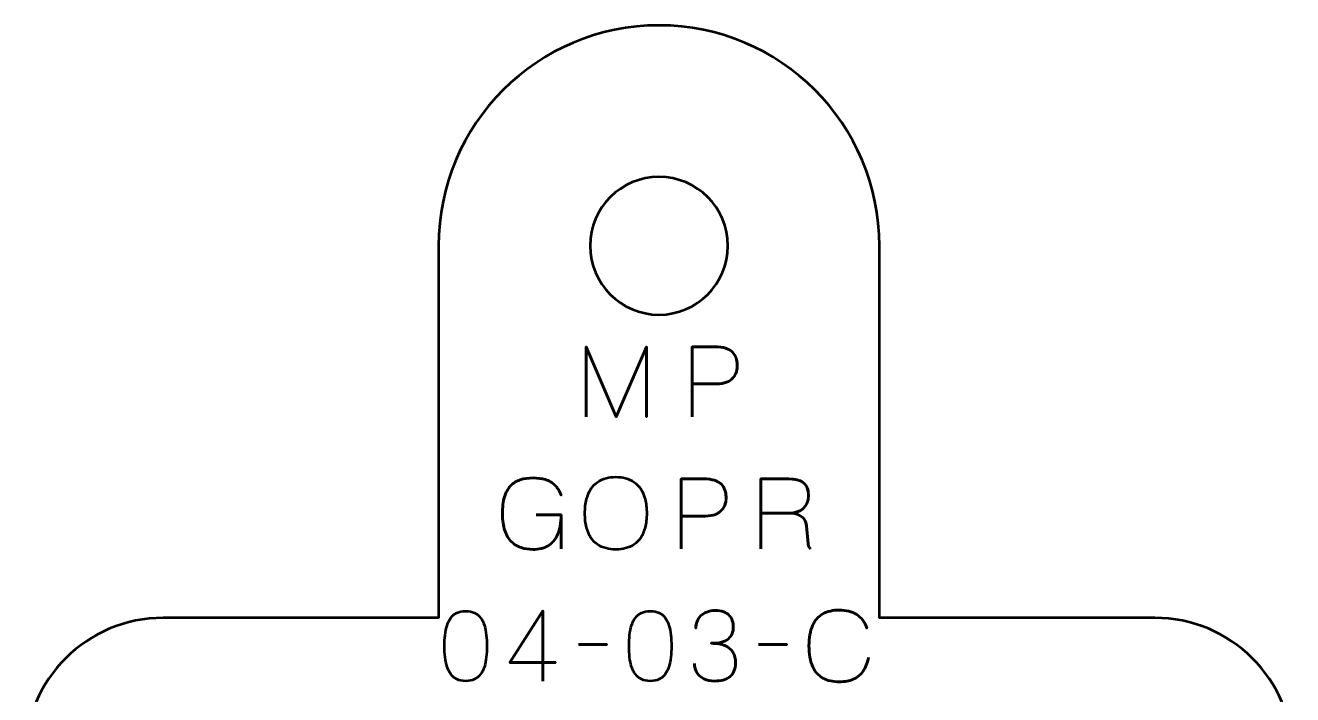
# Model space of a CAD drawing. Header units: centimetres. Extents: x -15.8 to 0.8, y -16 to -7.4.
# Drawn here: x -15.8 to -11.2, y -9.804 to -7.375 of the extents above; entities that cross this region are included whole.
import ezdxf

# ---------------------------------------------------------------- set-up
doc = ezdxf.new("R2010")
doc.units = ezdxf.units.CM
doc.header["$MEASUREMENT"] = 0
doc.layers.add('Layer 1', color=7, linetype='Continuous')

msp = doc.modelspace()

# ---------------------------------------------------------------- linework, layer by layer
at = {"layer": 'Layer 1', "color": 250, "lineweight": 53}
for points, knots in [([(-14.30001, -8.17579), (-14.30001, -8.17579), (-14.30002, -8.175), (-14.30002, -8.175), (-14.30002, -8.175), (-14.30002, -7.73325), (-13.94177, -7.375), (-13.50002, -7.375), (-13.50002, -7.375), (-13.05828, -7.375), (-12.70003, -7.73324), (-12.70002, -8.17498), (-12.70002, -8.17498), (-12.70002, -8.17498), (-12.70001, -8.17498), (-12.70001, -8.17498), (-12.70001, -8.17498), (-12.70001, -8.17498), (-12.70001, -9.52501), (-12.70001, -9.52501), (-12.70001, -9.52501), (-12.70001, -9.52501), (-11.7, -9.52501), (-11.7, -9.52501), (-11.7, -9.52501), (-11.42391, -9.52501), (-11.2, -9.74892), (-11.2, -10.02501), (-11.2, -10.02501), (-11.2, -10.02501), (-11.8, -10.02501), (-11.8, -10.02501), (-11.8, -10.02501), (-11.8, -10.02501), (-11.8, -10.32501), (-11.8, -10.32501), (-11.8, -10.32501), (-11.8, -10.32501), (-11.2, -10.32501), (-11.2, -10.32501), (-11.2, -10.32501), (-11.2, -10.32501), (-11.2, -12.02502), (-11.2, -12.02502), (-11.2, -12.02502), (-11.2, -12.02502), (-11.2, -12.02501), (-11.2, -12.02501), (-11.2, -12.02501), (-11.2, -12.02501), (-11.8, -12.02501), (-11.8, -12.02501), (-11.8, -12.02501), (-11.8, -12.02501), (-12.175, -12.02501), (-12.175, -12.02501), (-12.175, -12.02501), (-12.175, -12.02501), (-12.175, -11.52501), (-12.175, -11.52501), (-12.175, -11.52501), (-12.175, -11.52501), (-11.925, -11.525), (-11.925, -11.525), (-11.925, -11.525), (-11.925, -11.525), (-11.925, -10.87501), (-11.925, -10.87501), (-11.925, -10.87501), (-11.925, -10.87501), (-12.175, -10.87501), (-12.175, -10.87501), (-12.175, -10.87501), (-12.175, -10.87501), (-12.175, -10.87501), (-12.175, -10.87501), (-12.175, -10.87501), (-12.175, -10.87501), (-12.175, -10.87501), (-12.175, -10.87501), (-12.175, -10.87501), (-12.175, -10.87501), (-12.825, -10.87501), (-12.825, -10.87501), (-12.825, -10.87501), (-12.825, -10.87501), (-12.825, -10.87501), (-12.825, -10.87501), (-12.825, -10.87501), (-12.825, -10.87501), (-12.825, -10.87501), (-12.825, -10.87501), (-12.825, -10.87501), (-12.825, -10.87501), (-13.075, -10.87501), (-13.075, -10.87501), (-13.075, -10.87501), (-13.075, -10.87501), (-13.075, -11.525), (-13.075, -11.525), (-13.075, -11.525), (-13.075, -11.525), (-12.825, -11.52501), (-12.825, -11.52501), (-12.825, -11.52501), (-12.825, -11.52501), (-12.825, -12.02502), (-12.825, -12.02502), (-12.825, -12.02502), (-12.825, -12.02502), (-13.2, -12.02501), (-13.2, -12.02501), (-13.2, -12.02501), (-13.2, -12.02501), (-13.8, -12.02501), (-13.8, -12.02501), (-13.8, -12.02501), (-13.8, -12.02501), (-14.175, -12.02501), (-14.175, -12.02501), (-14.175, -12.02501), (-14.175, -12.02501), (-14.175, -11.52501), (-14.175, -11.52501), (-14.175, -11.52501), (-14.175, -11.52501), (-13.925, -11.525), (-13.925, -11.525), (-13.925, -11.525), (-13.925, -11.525), (-13.925, -10.87501), (-13.925, -10.87501), (-13.925, -10.87501), (-13.925, -10.87501), (-14.175, -10.87501), (-14.175, -10.87501), (-14.175, -10.87501), (-14.175, -10.87501), (-14.175, -10.87501), (-14.175, -10.87501), (-14.175, -10.87501), (-14.175, -10.87501), (-14.175, -10.87501), (-14.175, -10.87501), (-14.175, -10.87501), (-14.175, -10.87501), (-14.825, -10.87501), (-14.825, -10.87501), (-14.825, -10.87501), (-14.825, -10.87501), (-14.825, -10.87501), (-14.825, -10.87501), (-14.825, -10.87501), (-14.825, -10.87501), (-14.825, -10.87501), (-14.825, -10.87501), (-14.825, -10.87501), (-14.825, -10.87501), (-15.075, -10.87501), (-15.075, -10.87501), (-15.075, -10.87501), (-15.075, -10.87501), (-15.075, -11.525), (-15.075, -11.525), (-15.075, -11.525), (-15.075, -11.525), (-14.825, -11.52501), (-14.825, -11.52501), (-14.825, -11.52501), (-14.825, -11.52501), (-14.825, -12.02502), (-14.825, -12.02502), (-14.825, -12.02502), (-14.825, -12.02502), (-15.2, -12.02501), (-15.2, -12.02501), (-15.2, -12.02501), (-15.2, -12.02501), (-15.8, -12.02501), (-15.8, -12.02501), (-15.8, -12.02501), (-15.8, -12.02501), (-15.7875, -12.02501), (-15.7875, -12.02501), (-15.7875, -12.02501), (-15.7875, -12.02501), (-15.79812, -10.32501), (-15.79812, -10.32501), (-15.79812, -10.32501), (-15.79812, -10.32501), (-15.2, -10.32501), (-15.2, -10.32501), (-15.2, -10.32501), (-15.2, -10.32501), (-15.2, -10.02501), (-15.2, -10.02501), (-15.2, -10.02501), (-15.2, -10.02501), (-15.8, -10.02501), (-15.8, -10.02501), (-15.8, -10.02501), (-15.8, -9.74892), (-15.57609, -9.52501), (-15.3, -9.52501), (-15.3, -9.52501), (-15.3, -9.52501), (-14.30001, -9.52501), (-14.30001, -9.52501), (-14.30001, -9.52501), (-14.30001, -9.52501), (-14.30001, -8.17579), (-14.30001, -8.17579)], [0, 0, 0, 0, 0.0188679, 0.0188679, 0.0188679, 0.0188679, 0.0377358, 0.0377358, 0.0377358, 0.0377358, 0.0566038, 0.0566038, 0.0566038, 0.0566038, 0.0754717, 0.0754717, 0.0754717, 0.0754717, 0.0943396, 0.0943396, 0.0943396, 0.0943396, 0.1132075, 0.1132075, 0.1132075, 0.1132075, 0.1320755, 0.1320755, 0.1320755, 0.1320755, 0.1509434, 0.1509434, 0.1509434, 0.1509434, 0.1698113, 0.1698113, 0.1698113, 0.1698113, 0.1886792, 0.1886792, 0.1886792, 0.1886792, 0.2075472, 0.2075472, 0.2075472, 0.2075472, 0.2264151, 0.2264151, 0.2264151, 0.2264151, 0.245283, 0.245283, 0.245283, 0.245283, 0.2641509, 0.2641509, 0.2641509, 0.2641509, 0.2830189, 0.2830189, 0.2830189, 0.2830189, 0.3018868, 0.3018868, 0.3018868, 0.3018868, 0.3207547, 0.3207547, 0.3207547, 0.3207547, 0.3396226, 0.3396226, 0.3396226, 0.3396226, 0.3584906, 0.3584906, 0.3584906, 0.3584906, 0.3773585, 0.3773585, 0.3773585, 0.3773585, 0.3962264, 0.3962264, 0.3962264, 0.3962264, 0.4150943, 0.4150943, 0.4150943, 0.4150943, 0.4339623, 0.4339623, 0.4339623, 0.4339623, 0.4528302, 0.4528302, 0.4528302, 0.4528302, 0.4716981, 0.4716981, 0.4716981, 0.4716981, 0.490566, 0.490566, 0.490566, 0.490566, 0.509434, 0.509434, 0.509434, 0.509434, 0.5283019, 0.5283019, 0.5283019, 0.5283019, 0.5471698, 0.5471698, 0.5471698, 0.5471698, 0.5660377, 0.5660377, 0.5660377, 0.5660377, 0.5849057, 0.5849057, 0.5849057, 0.5849057, 0.6037736, 0.6037736, 0.6037736, 0.6037736, 0.6226415, 0.6226415, 0.6226415, 0.6226415, 0.6415094, 0.6415094, 0.6415094, 0.6415094, 0.6603774, 0.6603774, 0.6603774, 0.6603774, 0.6792453, 0.6792453, 0.6792453, 0.6792453, 0.6981132, 0.6981132, 0.6981132, 0.6981132, 0.7169811, 0.7169811, 0.7169811, 0.7169811, 0.7358491, 0.7358491, 0.7358491, 0.7358491, 0.754717, 0.754717, 0.754717, 0.754717, 0.7735849, 0.7735849, 0.7735849, 0.7735849, 0.7924528, 0.7924528, 0.7924528, 0.7924528, 0.8113208, 0.8113208, 0.8113208, 0.8113208, 0.8301887, 0.8301887, 0.8301887, 0.8301887, 0.8490566, 0.8490566, 0.8490566, 0.8490566, 0.8679245, 0.8679245, 0.8679245, 0.8679245, 0.8867925, 0.8867925, 0.8867925, 0.8867925, 0.9056604, 0.9056604, 0.9056604, 0.9056604, 0.9245283, 0.9245283, 0.9245283, 0.9245283, 0.9433962, 0.9433962, 0.9433962, 0.9433962, 0.9622642, 0.9622642, 0.9622642, 0.9622642, 0.9811321, 0.9811321, 0.9811321, 0.9811321, 1, 1, 1, 1]), ([(-13.50002, -8.425), (-13.63807, -8.425), (-13.75002, -8.31305), (-13.75002, -8.175), (-13.75002, -8.175), (-13.75002, -8.03695), (-13.63807, -7.925), (-13.50002, -7.925), (-13.50002, -7.925), (-13.36197, -7.925), (-13.25002, -8.03695), (-13.25002, -8.175), (-13.25002, -8.175), (-13.25002, -8.31305), (-13.36197, -8.425), (-13.50002, -8.425)], [0, 0, 0, 0, 0.25, 0.25, 0.25, 0.25, 0.5, 0.5, 0.5, 0.5, 0.75, 0.75, 0.75, 0.75, 1, 1, 1, 1])]:
    msp.add_open_spline(points, degree=3, knots=knots, dxfattribs=at)
at = {"layer": 'Layer 1', "color": 30, "lineweight": 53}
for points, knots in [([(-13.76471, -8.79558), (-13.76471, -8.79558), (-13.76471, -8.54123), (-13.76471, -8.54123), (-13.76471, -8.54123), (-13.76471, -8.54123), (-13.65535, -8.79558), (-13.65535, -8.79558), (-13.65535, -8.79558), (-13.65535, -8.79558), (-13.54563, -8.54123), (-13.54563, -8.54123), (-13.54563, -8.54123), (-13.54563, -8.54123), (-13.54563, -8.79558), (-13.54563, -8.79558), (-13.54563, -8.79558), (-13.54563, -8.79558), (-13.54563, -8.54123), (-13.54563, -8.54123), (-13.54563, -8.54123), (-13.54563, -8.54123), (-13.65535, -8.79558), (-13.65535, -8.79558), (-13.65535, -8.79558), (-13.65535, -8.79558), (-13.76471, -8.54123), (-13.76471, -8.54123), (-13.76471, -8.54123), (-13.76471, -8.54123), (-13.76471, -8.79558), (-13.76471, -8.79558)], [0, 0, 0, 0, 0.125, 0.125, 0.125, 0.125, 0.25, 0.25, 0.25, 0.25, 0.375, 0.375, 0.375, 0.375, 0.5, 0.5, 0.5, 0.5, 0.625, 0.625, 0.625, 0.625, 0.75, 0.75, 0.75, 0.75, 0.875, 0.875, 0.875, 0.875, 1, 1, 1, 1]), ([(-13.37912, -8.79558), (-13.37912, -8.79558), (-13.37912, -8.54123), (-13.37912, -8.54123), (-13.37912, -8.54123), (-13.37912, -8.54123), (-13.29798, -8.54123), (-13.29798, -8.54123), (-13.29798, -8.54123), (-13.28175, -8.54128), (-13.26841, -8.54311), (-13.25788, -8.54663), (-13.25788, -8.54663), (-13.24741, -8.5501), (-13.23918, -8.55493), (-13.23324, -8.56104), (-13.23324, -8.56104), (-13.22731, -8.5671), (-13.22307, -8.57403), (-13.22049, -8.58185), (-13.22049, -8.58185), (-13.21796, -8.58967), (-13.21649, -8.59785), (-13.21614, -8.60649), (-13.21614, -8.60649), (-13.21572, -8.61513), (-13.21672, -8.6236), (-13.21907, -8.63183), (-13.21907, -8.63183), (-13.22149, -8.64006), (-13.22554, -8.64753), (-13.23136, -8.65423), (-13.23136, -8.65423), (-13.23713, -8.66094), (-13.24495, -8.66629), (-13.25476, -8.67023), (-13.25476, -8.67023), (-13.26458, -8.67422), (-13.27675, -8.67622), (-13.29128, -8.67634), (-13.29128, -8.67634), (-13.29128, -8.67634), (-13.37912, -8.67634), (-13.37912, -8.67634), (-13.37912, -8.67634), (-13.37912, -8.67634), (-13.29128, -8.67634), (-13.29128, -8.67634), (-13.29128, -8.67634), (-13.27705, -8.67622), (-13.265, -8.67422), (-13.25523, -8.67023), (-13.25523, -8.67023), (-13.24542, -8.66629), (-13.2376, -8.66094), (-13.23172, -8.65423), (-13.23172, -8.65423), (-13.2259, -8.64753), (-13.22172, -8.64006), (-13.21925, -8.63183), (-13.21925, -8.63183), (-13.21678, -8.6236), (-13.21572, -8.61513), (-13.21614, -8.60649), (-13.21614, -8.60649), (-13.21649, -8.59785), (-13.21796, -8.58967), (-13.2206, -8.58185), (-13.2206, -8.58185), (-13.22319, -8.57403), (-13.22754, -8.5671), (-13.23348, -8.56104), (-13.23348, -8.56104), (-13.23948, -8.55493), (-13.24771, -8.5501), (-13.25817, -8.54663), (-13.25817, -8.54663), (-13.2687, -8.54311), (-13.28193, -8.54128), (-13.29798, -8.54123), (-13.29798, -8.54123), (-13.29798, -8.54123), (-13.37912, -8.54123), (-13.37912, -8.54123), (-13.37912, -8.54123), (-13.37912, -8.54123), (-13.37912, -8.79558), (-13.37912, -8.79558)], [0, 0, 0, 0, 0.0454545, 0.0454545, 0.0454545, 0.0454545, 0.0909091, 0.0909091, 0.0909091, 0.0909091, 0.1363636, 0.1363636, 0.1363636, 0.1363636, 0.1818182, 0.1818182, 0.1818182, 0.1818182, 0.2272727, 0.2272727, 0.2272727, 0.2272727, 0.2727273, 0.2727273, 0.2727273, 0.2727273, 0.3181818, 0.3181818, 0.3181818, 0.3181818, 0.3636364, 0.3636364, 0.3636364, 0.3636364, 0.4090909, 0.4090909, 0.4090909, 0.4090909, 0.4545455, 0.4545455, 0.4545455, 0.4545455, 0.5, 0.5, 0.5, 0.5, 0.5454545, 0.5454545, 0.5454545, 0.5454545, 0.5909091, 0.5909091, 0.5909091, 0.5909091, 0.6363636, 0.6363636, 0.6363636, 0.6363636, 0.6818182, 0.6818182, 0.6818182, 0.6818182, 0.7272727, 0.7272727, 0.7272727, 0.7272727, 0.7727273, 0.7727273, 0.7727273, 0.7727273, 0.8181818, 0.8181818, 0.8181818, 0.8181818, 0.8636364, 0.8636364, 0.8636364, 0.8636364, 0.9090909, 0.9090909, 0.9090909, 0.9090909, 0.9545455, 0.9545455, 0.9545455, 0.9545455, 1, 1, 1, 1]), ([(-13.65676, -9.27712), (-13.64435, -9.27718), (-13.63259, -9.27571), (-13.62136, -9.27282), (-13.62136, -9.27282), (-13.61019, -9.26988), (-13.59996, -9.2653), (-13.59061, -9.25895), (-13.59061, -9.25895), (-13.58126, -9.25266), (-13.57315, -9.24437), (-13.56627, -9.23414), (-13.56627, -9.23414), (-13.55939, -9.22391), (-13.5541, -9.2115), (-13.55033, -9.19692), (-13.55033, -9.19692), (-13.54651, -9.18234), (-13.54463, -9.16534), (-13.54457, -9.14588), (-13.54457, -9.14588), (-13.54463, -9.12642), (-13.54651, -9.10943), (-13.55033, -9.09479), (-13.55033, -9.09479), (-13.5541, -9.08015), (-13.55939, -9.06768), (-13.56627, -9.05739), (-13.56627, -9.05739), (-13.57315, -9.0471), (-13.58126, -9.03875), (-13.59061, -9.03235), (-13.59061, -9.03235), (-13.59996, -9.02594), (-13.61019, -9.02129), (-13.62136, -9.01829), (-13.62136, -9.01829), (-13.63259, -9.01535), (-13.64435, -9.01388), (-13.65676, -9.01394), (-13.65676, -9.01394), (-13.66916, -9.01388), (-13.68092, -9.01535), (-13.69215, -9.01829), (-13.69215, -9.01829), (-13.70332, -9.02129), (-13.71355, -9.02594), (-13.7229, -9.03235), (-13.7229, -9.03235), (-13.73225, -9.03875), (-13.74036, -9.0471), (-13.74724, -9.05739), (-13.74724, -9.05739), (-13.75412, -9.06768), (-13.75941, -9.08015), (-13.76318, -9.09479), (-13.76318, -9.09479), (-13.767, -9.10943), (-13.76888, -9.12642), (-13.76894, -9.14588), (-13.76894, -9.14588), (-13.76888, -9.16534), (-13.767, -9.18234), (-13.76318, -9.19692), (-13.76318, -9.19692), (-13.75941, -9.2115), (-13.75412, -9.22391), (-13.74724, -9.23414), (-13.74724, -9.23414), (-13.74036, -9.24437), (-13.73225, -9.25266), (-13.7229, -9.25895), (-13.7229, -9.25895), (-13.71355, -9.2653), (-13.70332, -9.26988), (-13.69215, -9.27282), (-13.69215, -9.27282), (-13.68092, -9.27571), (-13.66916, -9.27718), (-13.65676, -9.27712)], [0, 0, 0, 0, 0.05, 0.05, 0.05, 0.05, 0.1, 0.1, 0.1, 0.1, 0.15, 0.15, 0.15, 0.15, 0.2, 0.2, 0.2, 0.2, 0.25, 0.25, 0.25, 0.25, 0.3, 0.3, 0.3, 0.3, 0.35, 0.35, 0.35, 0.35, 0.4, 0.4, 0.4, 0.4, 0.45, 0.45, 0.45, 0.45, 0.5, 0.5, 0.5, 0.5, 0.55, 0.55, 0.55, 0.55, 0.6, 0.6, 0.6, 0.6, 0.65, 0.65, 0.65, 0.65, 0.7, 0.7, 0.7, 0.7, 0.75, 0.75, 0.75, 0.75, 0.8, 0.8, 0.8, 0.8, 0.85, 0.85, 0.85, 0.85, 0.9, 0.9, 0.9, 0.9, 0.95, 0.95, 0.95, 0.95, 1, 1, 1, 1]), ([(-13.65676, -9.27712), (-13.64435, -9.27718), (-13.63259, -9.27571), (-13.62136, -9.27282), (-13.62136, -9.27282), (-13.61019, -9.26988), (-13.59996, -9.2653), (-13.59061, -9.25895), (-13.59061, -9.25895), (-13.58126, -9.25266), (-13.57315, -9.24437), (-13.56627, -9.23414), (-13.56627, -9.23414), (-13.55939, -9.22391), (-13.5541, -9.2115), (-13.55033, -9.19692), (-13.55033, -9.19692), (-13.54651, -9.18234), (-13.54463, -9.16534), (-13.54457, -9.14588), (-13.54457, -9.14588), (-13.54463, -9.12642), (-13.54651, -9.10943), (-13.55033, -9.09479), (-13.55033, -9.09479), (-13.5541, -9.08015), (-13.55939, -9.06768), (-13.56627, -9.05739), (-13.56627, -9.05739), (-13.57315, -9.0471), (-13.58126, -9.03875), (-13.59061, -9.03235), (-13.59061, -9.03235), (-13.59996, -9.02594), (-13.61019, -9.02129), (-13.62136, -9.01829), (-13.62136, -9.01829), (-13.63259, -9.01535), (-13.64435, -9.01388), (-13.65676, -9.01394), (-13.65676, -9.01394), (-13.66916, -9.01388), (-13.68092, -9.01535), (-13.69215, -9.01829), (-13.69215, -9.01829), (-13.70332, -9.02129), (-13.71355, -9.02594), (-13.7229, -9.03235), (-13.7229, -9.03235), (-13.73225, -9.03875), (-13.74036, -9.0471), (-13.74724, -9.05739), (-13.74724, -9.05739), (-13.75412, -9.06768), (-13.75941, -9.08015), (-13.76318, -9.09479), (-13.76318, -9.09479), (-13.767, -9.10943), (-13.76888, -9.12642), (-13.76894, -9.14588), (-13.76894, -9.14588), (-13.76888, -9.16534), (-13.767, -9.18234), (-13.76318, -9.19692), (-13.76318, -9.19692), (-13.75941, -9.2115), (-13.75412, -9.22391), (-13.74724, -9.23414), (-13.74724, -9.23414), (-13.74036, -9.24437), (-13.73225, -9.25266), (-13.7229, -9.25895), (-13.7229, -9.25895), (-13.71355, -9.2653), (-13.70332, -9.26988), (-13.69215, -9.27282), (-13.69215, -9.27282), (-13.68092, -9.27571), (-13.66916, -9.27718), (-13.65676, -9.27712)], [0, 0, 0, 0, 0.05, 0.05, 0.05, 0.05, 0.1, 0.1, 0.1, 0.1, 0.15, 0.15, 0.15, 0.15, 0.2, 0.2, 0.2, 0.2, 0.25, 0.25, 0.25, 0.25, 0.3, 0.3, 0.3, 0.3, 0.35, 0.35, 0.35, 0.35, 0.4, 0.4, 0.4, 0.4, 0.45, 0.45, 0.45, 0.45, 0.5, 0.5, 0.5, 0.5, 0.55, 0.55, 0.55, 0.55, 0.6, 0.6, 0.6, 0.6, 0.65, 0.65, 0.65, 0.65, 0.7, 0.7, 0.7, 0.7, 0.75, 0.75, 0.75, 0.75, 0.8, 0.8, 0.8, 0.8, 0.85, 0.85, 0.85, 0.85, 0.9, 0.9, 0.9, 0.9, 0.95, 0.95, 0.95, 0.95, 1, 1, 1, 1]), ([(-13.94604, -9.15153), (-13.94604, -9.15153), (-13.85537, -9.15153), (-13.85537, -9.15153), (-13.85537, -9.15153), (-13.85549, -9.1804), (-13.8596, -9.20409), (-13.86784, -9.22255), (-13.86784, -9.22255), (-13.87607, -9.24107), (-13.88771, -9.25472), (-13.90288, -9.26359), (-13.90288, -9.26359), (-13.91805, -9.27241), (-13.93604, -9.27682), (-13.95697, -9.27676), (-13.95697, -9.27676), (-13.97267, -9.27682), (-13.98725, -9.27465), (-14.00072, -9.27012), (-14.00072, -9.27012), (-14.01418, -9.26565), (-14.026, -9.25836), (-14.03611, -9.24831), (-14.03611, -9.24831), (-14.04622, -9.23825), (-14.05416, -9.22496), (-14.05981, -9.20844), (-14.05981, -9.20844), (-14.06545, -9.19192), (-14.06833, -9.17164), (-14.06845, -9.14765), (-14.06845, -9.14765), (-14.06839, -9.12354), (-14.06586, -9.1032), (-14.06086, -9.0865), (-14.06086, -9.0865), (-14.05581, -9.06986), (-14.04852, -9.05645), (-14.03888, -9.04628), (-14.03888, -9.04628), (-14.02929, -9.03617), (-14.01759, -9.02882), (-14.00383, -9.02423), (-14.00383, -9.02423), (-13.99007, -9.01965), (-13.97449, -9.01741), (-13.95697, -9.01747), (-13.95697, -9.01747), (-13.94033, -9.01741), (-13.9254, -9.01947), (-13.91211, -9.02364), (-13.91211, -9.02364), (-13.89882, -9.02782), (-13.88741, -9.03452), (-13.87789, -9.04375), (-13.87789, -9.04375), (-13.86831, -9.05298), (-13.86084, -9.06515), (-13.85537, -9.08027), (-13.85537, -9.08027), (-13.86084, -9.06515), (-13.86831, -9.05298), (-13.87789, -9.04375), (-13.87789, -9.04375), (-13.88741, -9.03452), (-13.89882, -9.02782), (-13.91211, -9.02364), (-13.91211, -9.02364), (-13.9254, -9.01947), (-13.94033, -9.01741), (-13.95697, -9.01747), (-13.95697, -9.01747), (-13.97449, -9.01741), (-13.99007, -9.01965), (-14.00383, -9.02423), (-14.00383, -9.02423), (-14.01759, -9.02882), (-14.02929, -9.03617), (-14.03888, -9.04628), (-14.03888, -9.04628), (-14.04852, -9.05645), (-14.05581, -9.06986), (-14.06086, -9.0865), (-14.06086, -9.0865), (-14.06586, -9.1032), (-14.06839, -9.12354), (-14.06845, -9.14765), (-14.06845, -9.14765), (-14.06833, -9.17164), (-14.06545, -9.19192), (-14.05981, -9.20844), (-14.05981, -9.20844), (-14.05416, -9.22496), (-14.04622, -9.23825), (-14.03611, -9.24831), (-14.03611, -9.24831), (-14.026, -9.25836), (-14.01418, -9.26565), (-14.00072, -9.27012), (-14.00072, -9.27012), (-13.98725, -9.27465), (-13.97267, -9.27682), (-13.95697, -9.27676), (-13.95697, -9.27676), (-13.93604, -9.27682), (-13.91805, -9.27241), (-13.90288, -9.26359), (-13.90288, -9.26359), (-13.88771, -9.25472), (-13.87607, -9.24107), (-13.86784, -9.22255), (-13.86784, -9.22255), (-13.8596, -9.20409), (-13.85549, -9.1804), (-13.85537, -9.15153), (-13.85537, -9.15153), (-13.85537, -9.15153), (-13.94604, -9.15153), (-13.94604, -9.15153)], [0, 0, 0, 0, 0.0333333, 0.0333333, 0.0333333, 0.0333333, 0.0666667, 0.0666667, 0.0666667, 0.0666667, 0.1, 0.1, 0.1, 0.1, 0.1333333, 0.1333333, 0.1333333, 0.1333333, 0.1666667, 0.1666667, 0.1666667, 0.1666667, 0.2, 0.2, 0.2, 0.2, 0.2333333, 0.2333333, 0.2333333, 0.2333333, 0.2666667, 0.2666667, 0.2666667, 0.2666667, 0.3, 0.3, 0.3, 0.3, 0.3333333, 0.3333333, 0.3333333, 0.3333333, 0.3666667, 0.3666667, 0.3666667, 0.3666667, 0.4, 0.4, 0.4, 0.4, 0.4333333, 0.4333333, 0.4333333, 0.4333333, 0.4666667, 0.4666667, 0.4666667, 0.4666667, 0.5, 0.5, 0.5, 0.5, 0.5333333, 0.5333333, 0.5333333, 0.5333333, 0.5666667, 0.5666667, 0.5666667, 0.5666667, 0.6, 0.6, 0.6, 0.6, 0.6333333, 0.6333333, 0.6333333, 0.6333333, 0.6666667, 0.6666667, 0.6666667, 0.6666667, 0.7, 0.7, 0.7, 0.7, 0.7333333, 0.7333333, 0.7333333, 0.7333333, 0.7666667, 0.7666667, 0.7666667, 0.7666667, 0.8, 0.8, 0.8, 0.8, 0.8333333, 0.8333333, 0.8333333, 0.8333333, 0.8666667, 0.8666667, 0.8666667, 0.8666667, 0.9, 0.9, 0.9, 0.9, 0.9333333, 0.9333333, 0.9333333, 0.9333333, 0.9666667, 0.9666667, 0.9666667, 0.9666667, 1, 1, 1, 1]), ([(-13.41934, -9.275), (-13.41934, -9.275), (-13.41934, -9.02065), (-13.41934, -9.02065), (-13.41934, -9.02065), (-13.41934, -9.02065), (-13.3382, -9.02065), (-13.3382, -9.02065), (-13.3382, -9.02065), (-13.32197, -9.0207), (-13.30863, -9.02253), (-13.2981, -9.02605), (-13.2981, -9.02605), (-13.28763, -9.02952), (-13.2794, -9.03435), (-13.27346, -9.04046), (-13.27346, -9.04046), (-13.26753, -9.04652), (-13.26329, -9.05345), (-13.26071, -9.06127), (-13.26071, -9.06127), (-13.25818, -9.06909), (-13.25671, -9.07727), (-13.25636, -9.08591), (-13.25636, -9.08591), (-13.25594, -9.09455), (-13.25694, -9.10302), (-13.25929, -9.11125), (-13.25929, -9.11125), (-13.26171, -9.11948), (-13.26576, -9.12695), (-13.27158, -9.13365), (-13.27158, -9.13365), (-13.27735, -9.14036), (-13.28517, -9.14571), (-13.29498, -9.14965), (-13.29498, -9.14965), (-13.3048, -9.15364), (-13.31697, -9.15564), (-13.3315, -9.15576), (-13.3315, -9.15576), (-13.3315, -9.15576), (-13.41934, -9.15576), (-13.41934, -9.15576), (-13.41934, -9.15576), (-13.41934, -9.15576), (-13.3315, -9.15576), (-13.3315, -9.15576), (-13.3315, -9.15576), (-13.31727, -9.15564), (-13.30522, -9.15364), (-13.29545, -9.14965), (-13.29545, -9.14965), (-13.28564, -9.14571), (-13.27782, -9.14036), (-13.27194, -9.13365), (-13.27194, -9.13365), (-13.26612, -9.12695), (-13.26194, -9.11948), (-13.25947, -9.11125), (-13.25947, -9.11125), (-13.257, -9.10302), (-13.25594, -9.09455), (-13.25636, -9.08591), (-13.25636, -9.08591), (-13.25671, -9.07727), (-13.25818, -9.06909), (-13.26082, -9.06127), (-13.26082, -9.06127), (-13.26341, -9.05345), (-13.26776, -9.04652), (-13.2737, -9.04046), (-13.2737, -9.04046), (-13.2797, -9.03435), (-13.28793, -9.02952), (-13.29839, -9.02605), (-13.29839, -9.02605), (-13.30892, -9.02253), (-13.32215, -9.0207), (-13.3382, -9.02065), (-13.3382, -9.02065), (-13.3382, -9.02065), (-13.41934, -9.02065), (-13.41934, -9.02065), (-13.41934, -9.02065), (-13.41934, -9.02065), (-13.41934, -9.275), (-13.41934, -9.275)], [0, 0, 0, 0, 0.0454545, 0.0454545, 0.0454545, 0.0454545, 0.0909091, 0.0909091, 0.0909091, 0.0909091, 0.1363636, 0.1363636, 0.1363636, 0.1363636, 0.1818182, 0.1818182, 0.1818182, 0.1818182, 0.2272727, 0.2272727, 0.2272727, 0.2272727, 0.2727273, 0.2727273, 0.2727273, 0.2727273, 0.3181818, 0.3181818, 0.3181818, 0.3181818, 0.3636364, 0.3636364, 0.3636364, 0.3636364, 0.4090909, 0.4090909, 0.4090909, 0.4090909, 0.4545455, 0.4545455, 0.4545455, 0.4545455, 0.5, 0.5, 0.5, 0.5, 0.5454545, 0.5454545, 0.5454545, 0.5454545, 0.5909091, 0.5909091, 0.5909091, 0.5909091, 0.6363636, 0.6363636, 0.6363636, 0.6363636, 0.6818182, 0.6818182, 0.6818182, 0.6818182, 0.7272727, 0.7272727, 0.7272727, 0.7272727, 0.7727273, 0.7727273, 0.7727273, 0.7727273, 0.8181818, 0.8181818, 0.8181818, 0.8181818, 0.8636364, 0.8636364, 0.8636364, 0.8636364, 0.9090909, 0.9090909, 0.9090909, 0.9090909, 0.9545455, 0.9545455, 0.9545455, 0.9545455, 1, 1, 1, 1]), ([(-13.13077, -9.275), (-13.13077, -9.275), (-13.13077, -9.02065), (-13.13077, -9.02065), (-13.13077, -9.02065), (-13.13077, -9.02065), (-13.03799, -9.02065), (-13.03799, -9.02065), (-13.03799, -9.02065), (-13.02505, -9.02065), (-13.014, -9.02153), (-13.00489, -9.02323), (-13.00489, -9.02323), (-12.99571, -9.02494), (-12.98813, -9.02741), (-12.98213, -9.03064), (-12.98213, -9.03064), (-12.97613, -9.03387), (-12.97143, -9.03781), (-12.96796, -9.04246), (-12.96796, -9.04246), (-12.96443, -9.04705), (-12.96196, -9.05228), (-12.96038, -9.0581), (-12.96038, -9.0581), (-12.95879, -9.06392), (-12.95785, -9.07021), (-12.95755, -9.07709), (-12.95755, -9.07709), (-12.95714, -9.08573), (-12.95808, -9.09408), (-12.96032, -9.10214), (-12.96032, -9.10214), (-12.96261, -9.11025), (-12.96655, -9.11748), (-12.97214, -9.12395), (-12.97214, -9.12395), (-12.97778, -9.13042), (-12.98537, -9.13553), (-12.99501, -9.13936), (-12.99501, -9.13936), (-13.00465, -9.14312), (-13.01659, -9.14512), (-13.03093, -9.14518), (-13.03093, -9.14518), (-13.03093, -9.14518), (-13.13077, -9.14518), (-13.13077, -9.14518), (-13.13077, -9.14518), (-13.13077, -9.14518), (-13.03093, -9.14518), (-13.03093, -9.14518), (-13.03093, -9.14518), (-13.01688, -9.14512), (-13.00506, -9.14312), (-12.99548, -9.13936), (-12.99548, -9.13936), (-12.98589, -9.13553), (-12.97825, -9.13042), (-12.97255, -9.12395), (-12.97255, -9.12395), (-12.96684, -9.11748), (-12.96285, -9.11025), (-12.96049, -9.10214), (-12.96049, -9.10214), (-12.95814, -9.09408), (-12.95714, -9.08573), (-12.95755, -9.07709), (-12.95755, -9.07709), (-12.95791, -9.06851), (-12.95938, -9.06074), (-12.96196, -9.05381), (-12.96196, -9.05381), (-12.96449, -9.04693), (-12.96873, -9.04099), (-12.97461, -9.03605), (-12.97461, -9.03605), (-12.98049, -9.03111), (-12.9886, -9.02729), (-12.99889, -9.02464), (-12.99889, -9.02464), (-13.00918, -9.022), (-13.02223, -9.02065), (-13.03799, -9.02065), (-13.03799, -9.02065), (-13.03799, -9.02065), (-13.13077, -9.02065), (-13.13077, -9.02065), (-13.13077, -9.02065), (-13.13077, -9.02065), (-13.13077, -9.275), (-13.13077, -9.275)], [0, 0, 0, 0, 0.0434783, 0.0434783, 0.0434783, 0.0434783, 0.0869565, 0.0869565, 0.0869565, 0.0869565, 0.1304348, 0.1304348, 0.1304348, 0.1304348, 0.173913, 0.173913, 0.173913, 0.173913, 0.2173913, 0.2173913, 0.2173913, 0.2173913, 0.2608696, 0.2608696, 0.2608696, 0.2608696, 0.3043478, 0.3043478, 0.3043478, 0.3043478, 0.3478261, 0.3478261, 0.3478261, 0.3478261, 0.3913043, 0.3913043, 0.3913043, 0.3913043, 0.4347826, 0.4347826, 0.4347826, 0.4347826, 0.4782609, 0.4782609, 0.4782609, 0.4782609, 0.5217391, 0.5217391, 0.5217391, 0.5217391, 0.5652174, 0.5652174, 0.5652174, 0.5652174, 0.6086957, 0.6086957, 0.6086957, 0.6086957, 0.6521739, 0.6521739, 0.6521739, 0.6521739, 0.6956522, 0.6956522, 0.6956522, 0.6956522, 0.7391304, 0.7391304, 0.7391304, 0.7391304, 0.7826087, 0.7826087, 0.7826087, 0.7826087, 0.826087, 0.826087, 0.826087, 0.826087, 0.8695652, 0.8695652, 0.8695652, 0.8695652, 0.9130435, 0.9130435, 0.9130435, 0.9130435, 0.9565217, 0.9565217, 0.9565217, 0.9565217, 1, 1, 1, 1]), ([(-13.85537, -9.275), (-13.85537, -9.275), (-13.85537, -9.15153), (-13.85537, -9.15153), (-13.85537, -9.15153), (-13.85537, -9.15153), (-13.85537, -9.275), (-13.85537, -9.275)], [0, 0, 0, 0, 0.5, 0.5, 0.5, 0.5, 1, 1, 1, 1]), ([(-12.94979, -9.275), (-12.95215, -9.27329), (-12.95391, -9.27124), (-12.9552, -9.26883), (-12.9552, -9.26883), (-12.9565, -9.26642), (-12.95738, -9.26401), (-12.95791, -9.26165), (-12.95791, -9.26165), (-12.95838, -9.25936), (-12.95861, -9.25742), (-12.95861, -9.25595), (-12.95861, -9.25595), (-12.95861, -9.25595), (-12.96496, -9.19174), (-12.96496, -9.19174), (-12.96496, -9.19174), (-12.96567, -9.18251), (-12.96837, -9.1744), (-12.97302, -9.16746), (-12.97302, -9.16746), (-12.97772, -9.16046), (-12.98442, -9.15505), (-12.99324, -9.15112), (-12.99324, -9.15112), (-13.002, -9.14723), (-13.01294, -9.14524), (-13.02599, -9.14518), (-13.02599, -9.14518), (-13.01294, -9.14524), (-13.002, -9.14723), (-12.99324, -9.15112), (-12.99324, -9.15112), (-12.98442, -9.15505), (-12.97772, -9.16046), (-12.97302, -9.16746), (-12.97302, -9.16746), (-12.96837, -9.1744), (-12.96567, -9.18251), (-12.96496, -9.19174), (-12.96496, -9.19174), (-12.96496, -9.19174), (-12.95861, -9.25595), (-12.95861, -9.25595), (-12.95861, -9.25595), (-12.95861, -9.25742), (-12.95838, -9.25936), (-12.95791, -9.26165), (-12.95791, -9.26165), (-12.95738, -9.26401), (-12.9565, -9.26642), (-12.9552, -9.26883), (-12.9552, -9.26883), (-12.95391, -9.27124), (-12.95215, -9.27329), (-12.94979, -9.275)], [0, 0, 0, 0, 0.0714286, 0.0714286, 0.0714286, 0.0714286, 0.1428571, 0.1428571, 0.1428571, 0.1428571, 0.2142857, 0.2142857, 0.2142857, 0.2142857, 0.2857143, 0.2857143, 0.2857143, 0.2857143, 0.3571429, 0.3571429, 0.3571429, 0.3571429, 0.4285714, 0.4285714, 0.4285714, 0.4285714, 0.5, 0.5, 0.5, 0.5, 0.5714286, 0.5714286, 0.5714286, 0.5714286, 0.6428571, 0.6428571, 0.6428571, 0.6428571, 0.7142857, 0.7142857, 0.7142857, 0.7142857, 0.7857143, 0.7857143, 0.7857143, 0.7857143, 0.8571429, 0.8571429, 0.8571429, 0.8571429, 0.9285714, 0.9285714, 0.9285714, 0.9285714, 1, 1, 1, 1]), ([(-14.20163, -9.75442), (-14.18929, -9.75436), (-14.17864, -9.75219), (-14.16977, -9.74795), (-14.16977, -9.74795), (-14.16095, -9.74372), (-14.1536, -9.73766), (-14.14772, -9.72996), (-14.14772, -9.72996), (-14.1419, -9.7222), (-14.13731, -9.71303), (-14.1339, -9.70244), (-14.1339, -9.70244), (-14.13055, -9.69186), (-14.12814, -9.68028), (-14.12679, -9.66758), (-14.12679, -9.66758), (-14.12537, -9.65488), (-14.12467, -9.64153), (-14.12473, -9.62742), (-14.12473, -9.62742), (-14.12467, -9.61337), (-14.12537, -9.60002), (-14.12679, -9.58738), (-14.12679, -9.58738), (-14.12814, -9.57474), (-14.13055, -9.5631), (-14.1339, -9.55251), (-14.1339, -9.55251), (-14.13731, -9.54199), (-14.1419, -9.53282), (-14.14772, -9.525), (-14.14772, -9.525), (-14.1536, -9.51723), (-14.16095, -9.51118), (-14.16977, -9.50694), (-14.16977, -9.50694), (-14.17864, -9.50265), (-14.18929, -9.50048), (-14.20163, -9.50042), (-14.20163, -9.50042), (-14.21398, -9.50048), (-14.22462, -9.50265), (-14.2335, -9.50694), (-14.2335, -9.50694), (-14.24232, -9.51118), (-14.24967, -9.51723), (-14.25555, -9.525), (-14.25555, -9.525), (-14.26137, -9.53282), (-14.26596, -9.54199), (-14.26937, -9.55251), (-14.26937, -9.55251), (-14.27272, -9.5631), (-14.27513, -9.57474), (-14.27648, -9.58738), (-14.27648, -9.58738), (-14.27789, -9.60002), (-14.2786, -9.61337), (-14.27854, -9.62742), (-14.27854, -9.62742), (-14.2786, -9.64153), (-14.27789, -9.65488), (-14.27648, -9.66758), (-14.27648, -9.66758), (-14.27513, -9.68028), (-14.27272, -9.69186), (-14.26937, -9.70244), (-14.26937, -9.70244), (-14.26596, -9.71303), (-14.26137, -9.7222), (-14.25555, -9.72996), (-14.25555, -9.72996), (-14.24967, -9.73766), (-14.24232, -9.74372), (-14.2335, -9.74795), (-14.2335, -9.74795), (-14.22462, -9.75219), (-14.21398, -9.75436), (-14.20163, -9.75442)], [0, 0, 0, 0, 0.05, 0.05, 0.05, 0.05, 0.1, 0.1, 0.1, 0.1, 0.15, 0.15, 0.15, 0.15, 0.2, 0.2, 0.2, 0.2, 0.25, 0.25, 0.25, 0.25, 0.3, 0.3, 0.3, 0.3, 0.35, 0.35, 0.35, 0.35, 0.4, 0.4, 0.4, 0.4, 0.45, 0.45, 0.45, 0.45, 0.5, 0.5, 0.5, 0.5, 0.55, 0.55, 0.55, 0.55, 0.6, 0.6, 0.6, 0.6, 0.65, 0.65, 0.65, 0.65, 0.7, 0.7, 0.7, 0.7, 0.75, 0.75, 0.75, 0.75, 0.8, 0.8, 0.8, 0.8, 0.85, 0.85, 0.85, 0.85, 0.9, 0.9, 0.9, 0.9, 0.95, 0.95, 0.95, 0.95, 1, 1, 1, 1]), ([(-14.20163, -9.75442), (-14.18929, -9.75436), (-14.17864, -9.75219), (-14.16977, -9.74795), (-14.16977, -9.74795), (-14.16095, -9.74372), (-14.1536, -9.73766), (-14.14772, -9.72996), (-14.14772, -9.72996), (-14.1419, -9.7222), (-14.13731, -9.71303), (-14.1339, -9.70244), (-14.1339, -9.70244), (-14.13055, -9.69186), (-14.12814, -9.68028), (-14.12679, -9.66758), (-14.12679, -9.66758), (-14.12537, -9.65488), (-14.12467, -9.64153), (-14.12473, -9.62742), (-14.12473, -9.62742), (-14.12467, -9.61337), (-14.12537, -9.60002), (-14.12679, -9.58738), (-14.12679, -9.58738), (-14.12814, -9.57474), (-14.13055, -9.5631), (-14.1339, -9.55251), (-14.1339, -9.55251), (-14.13731, -9.54199), (-14.1419, -9.53282), (-14.14772, -9.525), (-14.14772, -9.525), (-14.1536, -9.51723), (-14.16095, -9.51118), (-14.16977, -9.50694), (-14.16977, -9.50694), (-14.17864, -9.50265), (-14.18929, -9.50048), (-14.20163, -9.50042), (-14.20163, -9.50042), (-14.21398, -9.50048), (-14.22462, -9.50265), (-14.2335, -9.50694), (-14.2335, -9.50694), (-14.24232, -9.51118), (-14.24967, -9.51723), (-14.25555, -9.525), (-14.25555, -9.525), (-14.26137, -9.53282), (-14.26596, -9.54199), (-14.26937, -9.55251), (-14.26937, -9.55251), (-14.27272, -9.5631), (-14.27513, -9.57474), (-14.27648, -9.58738), (-14.27648, -9.58738), (-14.27789, -9.60002), (-14.2786, -9.61337), (-14.27854, -9.62742), (-14.27854, -9.62742), (-14.2786, -9.64153), (-14.27789, -9.65488), (-14.27648, -9.66758), (-14.27648, -9.66758), (-14.27513, -9.68028), (-14.27272, -9.69186), (-14.26937, -9.70244), (-14.26937, -9.70244), (-14.26596, -9.71303), (-14.26137, -9.7222), (-14.25555, -9.72996), (-14.25555, -9.72996), (-14.24967, -9.73766), (-14.24232, -9.74372), (-14.2335, -9.74795), (-14.2335, -9.74795), (-14.22462, -9.75219), (-14.21398, -9.75436), (-14.20163, -9.75442)], [0, 0, 0, 0, 0.05, 0.05, 0.05, 0.05, 0.1, 0.1, 0.1, 0.1, 0.15, 0.15, 0.15, 0.15, 0.2, 0.2, 0.2, 0.2, 0.25, 0.25, 0.25, 0.25, 0.3, 0.3, 0.3, 0.3, 0.35, 0.35, 0.35, 0.35, 0.4, 0.4, 0.4, 0.4, 0.45, 0.45, 0.45, 0.45, 0.5, 0.5, 0.5, 0.5, 0.55, 0.55, 0.55, 0.55, 0.6, 0.6, 0.6, 0.6, 0.65, 0.65, 0.65, 0.65, 0.7, 0.7, 0.7, 0.7, 0.75, 0.75, 0.75, 0.75, 0.8, 0.8, 0.8, 0.8, 0.85, 0.85, 0.85, 0.85, 0.9, 0.9, 0.9, 0.9, 0.95, 0.95, 0.95, 0.95, 1, 1, 1, 1]), ([(-13.92117, -9.75442), (-13.92117, -9.75442), (-13.92117, -9.50007), (-13.92117, -9.50007), (-13.92117, -9.50007), (-13.92117, -9.50007), (-14.04112, -9.68669), (-14.04112, -9.68669), (-14.04112, -9.68669), (-14.04112, -9.68669), (-13.87602, -9.68669), (-13.87602, -9.68669), (-13.87602, -9.68669), (-13.87602, -9.68669), (-14.04112, -9.68669), (-14.04112, -9.68669), (-14.04112, -9.68669), (-14.04112, -9.68669), (-13.92117, -9.50007), (-13.92117, -9.50007), (-13.92117, -9.50007), (-13.92117, -9.50007), (-13.92117, -9.75442), (-13.92117, -9.75442)], [0, 0, 0, 0, 0.1666667, 0.1666667, 0.1666667, 0.1666667, 0.3333333, 0.3333333, 0.3333333, 0.3333333, 0.5, 0.5, 0.5, 0.5, 0.6666667, 0.6666667, 0.6666667, 0.6666667, 0.8333333, 0.8333333, 0.8333333, 0.8333333, 1, 1, 1, 1]), ([(-13.5317, -9.75442), (-13.51936, -9.75436), (-13.50871, -9.75219), (-13.49984, -9.74795), (-13.49984, -9.74795), (-13.49102, -9.74372), (-13.48367, -9.73766), (-13.47779, -9.72996), (-13.47779, -9.72996), (-13.47197, -9.7222), (-13.46738, -9.71303), (-13.46397, -9.70244), (-13.46397, -9.70244), (-13.46062, -9.69186), (-13.45821, -9.68028), (-13.45686, -9.66758), (-13.45686, -9.66758), (-13.45544, -9.65488), (-13.45474, -9.64153), (-13.4548, -9.62742), (-13.4548, -9.62742), (-13.45474, -9.61337), (-13.45544, -9.60002), (-13.45686, -9.58738), (-13.45686, -9.58738), (-13.45821, -9.57474), (-13.46062, -9.5631), (-13.46397, -9.55251), (-13.46397, -9.55251), (-13.46738, -9.54199), (-13.47197, -9.53282), (-13.47779, -9.525), (-13.47779, -9.525), (-13.48367, -9.51723), (-13.49102, -9.51118), (-13.49984, -9.50694), (-13.49984, -9.50694), (-13.50871, -9.50265), (-13.51936, -9.50048), (-13.5317, -9.50042), (-13.5317, -9.50042), (-13.54405, -9.50048), (-13.55469, -9.50265), (-13.56357, -9.50694), (-13.56357, -9.50694), (-13.57239, -9.51118), (-13.57974, -9.51723), (-13.58562, -9.525), (-13.58562, -9.525), (-13.59144, -9.53282), (-13.59603, -9.54199), (-13.59944, -9.55251), (-13.59944, -9.55251), (-13.60279, -9.5631), (-13.6052, -9.57474), (-13.60655, -9.58738), (-13.60655, -9.58738), (-13.60796, -9.60002), (-13.60867, -9.61337), (-13.60861, -9.62742), (-13.60861, -9.62742), (-13.60867, -9.64153), (-13.60796, -9.65488), (-13.60655, -9.66758), (-13.60655, -9.66758), (-13.6052, -9.68028), (-13.60279, -9.69186), (-13.59944, -9.70244), (-13.59944, -9.70244), (-13.59603, -9.71303), (-13.59144, -9.7222), (-13.58562, -9.72996), (-13.58562, -9.72996), (-13.57974, -9.73766), (-13.57239, -9.74372), (-13.56357, -9.74795), (-13.56357, -9.74795), (-13.55469, -9.75219), (-13.54405, -9.75436), (-13.5317, -9.75442)], [0, 0, 0, 0, 0.05, 0.05, 0.05, 0.05, 0.1, 0.1, 0.1, 0.1, 0.15, 0.15, 0.15, 0.15, 0.2, 0.2, 0.2, 0.2, 0.25, 0.25, 0.25, 0.25, 0.3, 0.3, 0.3, 0.3, 0.35, 0.35, 0.35, 0.35, 0.4, 0.4, 0.4, 0.4, 0.45, 0.45, 0.45, 0.45, 0.5, 0.5, 0.5, 0.5, 0.55, 0.55, 0.55, 0.55, 0.6, 0.6, 0.6, 0.6, 0.65, 0.65, 0.65, 0.65, 0.7, 0.7, 0.7, 0.7, 0.75, 0.75, 0.75, 0.75, 0.8, 0.8, 0.8, 0.8, 0.85, 0.85, 0.85, 0.85, 0.9, 0.9, 0.9, 0.9, 0.95, 0.95, 0.95, 0.95, 1, 1, 1, 1]), ([(-13.5317, -9.75442), (-13.51936, -9.75436), (-13.50871, -9.75219), (-13.49984, -9.74795), (-13.49984, -9.74795), (-13.49102, -9.74372), (-13.48367, -9.73766), (-13.47779, -9.72996), (-13.47779, -9.72996), (-13.47197, -9.7222), (-13.46738, -9.71303), (-13.46397, -9.70244), (-13.46397, -9.70244), (-13.46062, -9.69186), (-13.45821, -9.68028), (-13.45686, -9.66758), (-13.45686, -9.66758), (-13.45544, -9.65488), (-13.45474, -9.64153), (-13.4548, -9.62742), (-13.4548, -9.62742), (-13.45474, -9.61337), (-13.45544, -9.60002), (-13.45686, -9.58738), (-13.45686, -9.58738), (-13.45821, -9.57474), (-13.46062, -9.5631), (-13.46397, -9.55251), (-13.46397, -9.55251), (-13.46738, -9.54199), (-13.47197, -9.53282), (-13.47779, -9.525), (-13.47779, -9.525), (-13.48367, -9.51723), (-13.49102, -9.51118), (-13.49984, -9.50694), (-13.49984, -9.50694), (-13.50871, -9.50265), (-13.51936, -9.50048), (-13.5317, -9.50042), (-13.5317, -9.50042), (-13.54405, -9.50048), (-13.55469, -9.50265), (-13.56357, -9.50694), (-13.56357, -9.50694), (-13.57239, -9.51118), (-13.57974, -9.51723), (-13.58562, -9.525), (-13.58562, -9.525), (-13.59144, -9.53282), (-13.59603, -9.54199), (-13.59944, -9.55251), (-13.59944, -9.55251), (-13.60279, -9.5631), (-13.6052, -9.57474), (-13.60655, -9.58738), (-13.60655, -9.58738), (-13.60796, -9.60002), (-13.60867, -9.61337), (-13.60861, -9.62742), (-13.60861, -9.62742), (-13.60867, -9.64153), (-13.60796, -9.65488), (-13.60655, -9.66758), (-13.60655, -9.66758), (-13.6052, -9.68028), (-13.60279, -9.69186), (-13.59944, -9.70244), (-13.59944, -9.70244), (-13.59603, -9.71303), (-13.59144, -9.7222), (-13.58562, -9.72996), (-13.58562, -9.72996), (-13.57974, -9.73766), (-13.57239, -9.74372), (-13.56357, -9.74795), (-13.56357, -9.74795), (-13.55469, -9.75219), (-13.54405, -9.75436), (-13.5317, -9.75442)], [0, 0, 0, 0, 0.05, 0.05, 0.05, 0.05, 0.1, 0.1, 0.1, 0.1, 0.15, 0.15, 0.15, 0.15, 0.2, 0.2, 0.2, 0.2, 0.25, 0.25, 0.25, 0.25, 0.3, 0.3, 0.3, 0.3, 0.35, 0.35, 0.35, 0.35, 0.4, 0.4, 0.4, 0.4, 0.45, 0.45, 0.45, 0.45, 0.5, 0.5, 0.5, 0.5, 0.55, 0.55, 0.55, 0.55, 0.6, 0.6, 0.6, 0.6, 0.65, 0.65, 0.65, 0.65, 0.7, 0.7, 0.7, 0.7, 0.75, 0.75, 0.75, 0.75, 0.8, 0.8, 0.8, 0.8, 0.85, 0.85, 0.85, 0.85, 0.9, 0.9, 0.9, 0.9, 0.95, 0.95, 0.95, 0.95, 1, 1, 1, 1]), ([(-13.37119, -9.69057), (-13.37113, -9.70327), (-13.36819, -9.71432), (-13.36237, -9.7239), (-13.36237, -9.7239), (-13.35655, -9.73343), (-13.34826, -9.7409), (-13.33744, -9.74625), (-13.33744, -9.74625), (-13.32662, -9.7516), (-13.31363, -9.7543), (-13.29852, -9.75442), (-13.29852, -9.75442), (-13.28717, -9.75442), (-13.27688, -9.75324), (-13.26753, -9.75077), (-13.26753, -9.75077), (-13.25824, -9.74831), (-13.25025, -9.74448), (-13.24348, -9.73925), (-13.24348, -9.73925), (-13.23672, -9.73402), (-13.23155, -9.72726), (-13.22784, -9.71902), (-13.22784, -9.71902), (-13.2242, -9.71073), (-13.22238, -9.7008), (-13.22232, -9.68916), (-13.22232, -9.68916), (-13.22226, -9.67363), (-13.22543, -9.66052), (-13.23172, -9.64988), (-13.23172, -9.64988), (-13.23802, -9.63924), (-13.24778, -9.63124), (-13.26089, -9.62577), (-13.26089, -9.62577), (-13.274, -9.6203), (-13.29081, -9.61754), (-13.31122, -9.61754), (-13.31122, -9.61754), (-13.29599, -9.6176), (-13.28323, -9.61619), (-13.27282, -9.61331), (-13.27282, -9.61331), (-13.26247, -9.61043), (-13.25418, -9.60637), (-13.24795, -9.60108), (-13.24795, -9.60108), (-13.24172, -9.59585), (-13.23719, -9.58961), (-13.23449, -9.58244), (-13.23449, -9.58244), (-13.23172, -9.57533), (-13.23037, -9.56751), (-13.23043, -9.55898), (-13.23043, -9.55898), (-13.23037, -9.55045), (-13.23155, -9.54258), (-13.2339, -9.53528), (-13.2339, -9.53528), (-13.23619, -9.52799), (-13.23996, -9.52159), (-13.24507, -9.51612), (-13.24507, -9.51612), (-13.25019, -9.51065), (-13.25695, -9.50636), (-13.26524, -9.5033), (-13.26524, -9.5033), (-13.27359, -9.50024), (-13.28376, -9.49871), (-13.29569, -9.49865), (-13.29569, -9.49865), (-13.30757, -9.49871), (-13.31798, -9.50048), (-13.3268, -9.50389), (-13.3268, -9.50389), (-13.33568, -9.5073), (-13.34297, -9.51194), (-13.34885, -9.51788), (-13.34885, -9.51788), (-13.35467, -9.52382), (-13.35902, -9.53058), (-13.3619, -9.53822), (-13.3619, -9.53822), (-13.36484, -9.54587), (-13.36625, -9.55398), (-13.36625, -9.56251), (-13.36625, -9.56251), (-13.36625, -9.55398), (-13.36484, -9.54587), (-13.3619, -9.53822), (-13.3619, -9.53822), (-13.35902, -9.53058), (-13.35467, -9.52382), (-13.34885, -9.51788), (-13.34885, -9.51788), (-13.34297, -9.51194), (-13.33568, -9.5073), (-13.3268, -9.50389), (-13.3268, -9.50389), (-13.31798, -9.50048), (-13.30757, -9.49871), (-13.29569, -9.49865), (-13.29569, -9.49865), (-13.28376, -9.49871), (-13.27359, -9.50024), (-13.26524, -9.5033), (-13.26524, -9.5033), (-13.25695, -9.50636), (-13.25019, -9.51065), (-13.24507, -9.51612), (-13.24507, -9.51612), (-13.23996, -9.52159), (-13.23619, -9.52799), (-13.2339, -9.53528), (-13.2339, -9.53528), (-13.23155, -9.54258), (-13.23037, -9.55045), (-13.23043, -9.55898), (-13.23043, -9.55898), (-13.23037, -9.56751), (-13.23172, -9.57533), (-13.23449, -9.58244), (-13.23449, -9.58244), (-13.23719, -9.58961), (-13.24172, -9.59585), (-13.24795, -9.60108), (-13.24795, -9.60108), (-13.25418, -9.60637), (-13.26247, -9.61043), (-13.27282, -9.61331), (-13.27282, -9.61331), (-13.28323, -9.61619), (-13.29599, -9.6176), (-13.31122, -9.61754), (-13.31122, -9.61754), (-13.29081, -9.61754), (-13.274, -9.6203), (-13.26089, -9.62577), (-13.26089, -9.62577), (-13.24778, -9.63124), (-13.23802, -9.63924), (-13.23172, -9.64988), (-13.23172, -9.64988), (-13.22543, -9.66052), (-13.22226, -9.67363), (-13.22232, -9.68916), (-13.22232, -9.68916), (-13.22238, -9.7008), (-13.2242, -9.71073), (-13.22784, -9.71902), (-13.22784, -9.71902), (-13.23155, -9.72726), (-13.23672, -9.73402), (-13.24348, -9.73925), (-13.24348, -9.73925), (-13.25025, -9.74448), (-13.25824, -9.74831), (-13.26753, -9.75077), (-13.26753, -9.75077), (-13.27688, -9.75324), (-13.28717, -9.75442), (-13.29852, -9.75442), (-13.29852, -9.75442), (-13.31363, -9.7543), (-13.32662, -9.7516), (-13.33744, -9.74625), (-13.33744, -9.74625), (-13.34826, -9.7409), (-13.35655, -9.73343), (-13.36237, -9.7239), (-13.36237, -9.7239), (-13.36819, -9.71432), (-13.37113, -9.70327), (-13.37119, -9.69057)], [0, 0, 0, 0, 0.0227273, 0.0227273, 0.0227273, 0.0227273, 0.0454545, 0.0454545, 0.0454545, 0.0454545, 0.0681818, 0.0681818, 0.0681818, 0.0681818, 0.0909091, 0.0909091, 0.0909091, 0.0909091, 0.1136364, 0.1136364, 0.1136364, 0.1136364, 0.1363636, 0.1363636, 0.1363636, 0.1363636, 0.1590909, 0.1590909, 0.1590909, 0.1590909, 0.1818182, 0.1818182, 0.1818182, 0.1818182, 0.2045455, 0.2045455, 0.2045455, 0.2045455, 0.2272727, 0.2272727, 0.2272727, 0.2272727, 0.25, 0.25, 0.25, 0.25, 0.2727273, 0.2727273, 0.2727273, 0.2727273, 0.2954545, 0.2954545, 0.2954545, 0.2954545, 0.3181818, 0.3181818, 0.3181818, 0.3181818, 0.3409091, 0.3409091, 0.3409091, 0.3409091, 0.3636364, 0.3636364, 0.3636364, 0.3636364, 0.3863636, 0.3863636, 0.3863636, 0.3863636, 0.4090909, 0.4090909, 0.4090909, 0.4090909, 0.4318182, 0.4318182, 0.4318182, 0.4318182, 0.4545455, 0.4545455, 0.4545455, 0.4545455, 0.4772727, 0.4772727, 0.4772727, 0.4772727, 0.5, 0.5, 0.5, 0.5, 0.5227273, 0.5227273, 0.5227273, 0.5227273, 0.5454545, 0.5454545, 0.5454545, 0.5454545, 0.5681818, 0.5681818, 0.5681818, 0.5681818, 0.5909091, 0.5909091, 0.5909091, 0.5909091, 0.6136364, 0.6136364, 0.6136364, 0.6136364, 0.6363636, 0.6363636, 0.6363636, 0.6363636, 0.6590909, 0.6590909, 0.6590909, 0.6590909, 0.6818182, 0.6818182, 0.6818182, 0.6818182, 0.7045455, 0.7045455, 0.7045455, 0.7045455, 0.7272727, 0.7272727, 0.7272727, 0.7272727, 0.75, 0.75, 0.75, 0.75, 0.7727273, 0.7727273, 0.7727273, 0.7727273, 0.7954545, 0.7954545, 0.7954545, 0.7954545, 0.8181818, 0.8181818, 0.8181818, 0.8181818, 0.8409091, 0.8409091, 0.8409091, 0.8409091, 0.8636364, 0.8636364, 0.8636364, 0.8636364, 0.8863636, 0.8863636, 0.8863636, 0.8863636, 0.9090909, 0.9090909, 0.9090909, 0.9090909, 0.9318182, 0.9318182, 0.9318182, 0.9318182, 0.9545455, 0.9545455, 0.9545455, 0.9545455, 0.9772727, 0.9772727, 0.9772727, 0.9772727, 1, 1, 1, 1]), ([(-12.73971, -9.66905), (-12.74347, -9.68921), (-12.75006, -9.70585), (-12.75929, -9.71891), (-12.75929, -9.71891), (-12.76858, -9.7319), (-12.78045, -9.74154), (-12.79492, -9.74783), (-12.79492, -9.74783), (-12.80932, -9.75413), (-12.82626, -9.7573), (-12.84554, -9.75724), (-12.84554, -9.75724), (-12.869, -9.7573), (-12.88893, -9.75277), (-12.90528, -9.74354), (-12.90528, -9.74354), (-12.92163, -9.73437), (-12.93409, -9.7202), (-12.94267, -9.70097), (-12.94267, -9.70097), (-12.95126, -9.68175), (-12.95555, -9.65711), (-12.95561, -9.62707), (-12.95561, -9.62707), (-12.95555, -9.59714), (-12.95126, -9.57256), (-12.94267, -9.55334), (-12.94267, -9.55334), (-12.93409, -9.53411), (-12.92163, -9.51988), (-12.90528, -9.51065), (-12.90528, -9.51065), (-12.88893, -9.50142), (-12.869, -9.49683), (-12.84554, -9.49689), (-12.84554, -9.49689), (-12.82044, -9.49683), (-12.79939, -9.50218), (-12.78245, -9.51294), (-12.78245, -9.51294), (-12.76558, -9.5237), (-12.75317, -9.54034), (-12.74535, -9.56286), (-12.74535, -9.56286), (-12.75317, -9.54034), (-12.76558, -9.5237), (-12.78245, -9.51294), (-12.78245, -9.51294), (-12.79939, -9.50218), (-12.82044, -9.49683), (-12.84554, -9.49689), (-12.84554, -9.49689), (-12.869, -9.49683), (-12.88893, -9.50142), (-12.90528, -9.51065), (-12.90528, -9.51065), (-12.92163, -9.51988), (-12.93409, -9.53411), (-12.94267, -9.55334), (-12.94267, -9.55334), (-12.95126, -9.57256), (-12.95555, -9.59714), (-12.95561, -9.62707), (-12.95561, -9.62707), (-12.95555, -9.65711), (-12.95126, -9.68175), (-12.94267, -9.70097), (-12.94267, -9.70097), (-12.93409, -9.7202), (-12.92163, -9.73437), (-12.90528, -9.74354), (-12.90528, -9.74354), (-12.88893, -9.75277), (-12.869, -9.7573), (-12.84554, -9.75724), (-12.84554, -9.75724), (-12.82626, -9.7573), (-12.80932, -9.75413), (-12.79492, -9.74783), (-12.79492, -9.74783), (-12.78045, -9.74154), (-12.76858, -9.7319), (-12.75929, -9.71891), (-12.75929, -9.71891), (-12.75006, -9.70585), (-12.74347, -9.68921), (-12.73971, -9.66905)], [0, 0, 0, 0, 0.0454545, 0.0454545, 0.0454545, 0.0454545, 0.0909091, 0.0909091, 0.0909091, 0.0909091, 0.1363636, 0.1363636, 0.1363636, 0.1363636, 0.1818182, 0.1818182, 0.1818182, 0.1818182, 0.2272727, 0.2272727, 0.2272727, 0.2272727, 0.2727273, 0.2727273, 0.2727273, 0.2727273, 0.3181818, 0.3181818, 0.3181818, 0.3181818, 0.3636364, 0.3636364, 0.3636364, 0.3636364, 0.4090909, 0.4090909, 0.4090909, 0.4090909, 0.4545455, 0.4545455, 0.4545455, 0.4545455, 0.5, 0.5, 0.5, 0.5, 0.5454545, 0.5454545, 0.5454545, 0.5454545, 0.5909091, 0.5909091, 0.5909091, 0.5909091, 0.6363636, 0.6363636, 0.6363636, 0.6363636, 0.6818182, 0.6818182, 0.6818182, 0.6818182, 0.7272727, 0.7272727, 0.7272727, 0.7272727, 0.7727273, 0.7727273, 0.7727273, 0.7727273, 0.8181818, 0.8181818, 0.8181818, 0.8181818, 0.8636364, 0.8636364, 0.8636364, 0.8636364, 0.9090909, 0.9090909, 0.9090909, 0.9090909, 0.9545455, 0.9545455, 0.9545455, 0.9545455, 1, 1, 1, 1]), ([(-13.79206, -9.62142), (-13.79206, -9.62142), (-13.6894, -9.62142), (-13.6894, -9.62142), (-13.6894, -9.62142), (-13.6894, -9.62142), (-13.79206, -9.62142), (-13.79206, -9.62142)], [0, 0, 0, 0, 0.5, 0.5, 0.5, 0.5, 1, 1, 1, 1]), ([(-13.13906, -9.62142), (-13.13906, -9.62142), (-13.0364, -9.62142), (-13.0364, -9.62142), (-13.0364, -9.62142), (-13.0364, -9.62142), (-13.13906, -9.62142), (-13.13906, -9.62142)], [0, 0, 0, 0, 0.5, 0.5, 0.5, 0.5, 1, 1, 1, 1])]:
    msp.add_open_spline(points, degree=3, knots=knots, dxfattribs=at)

doc.saveas('drawing.dxf')
